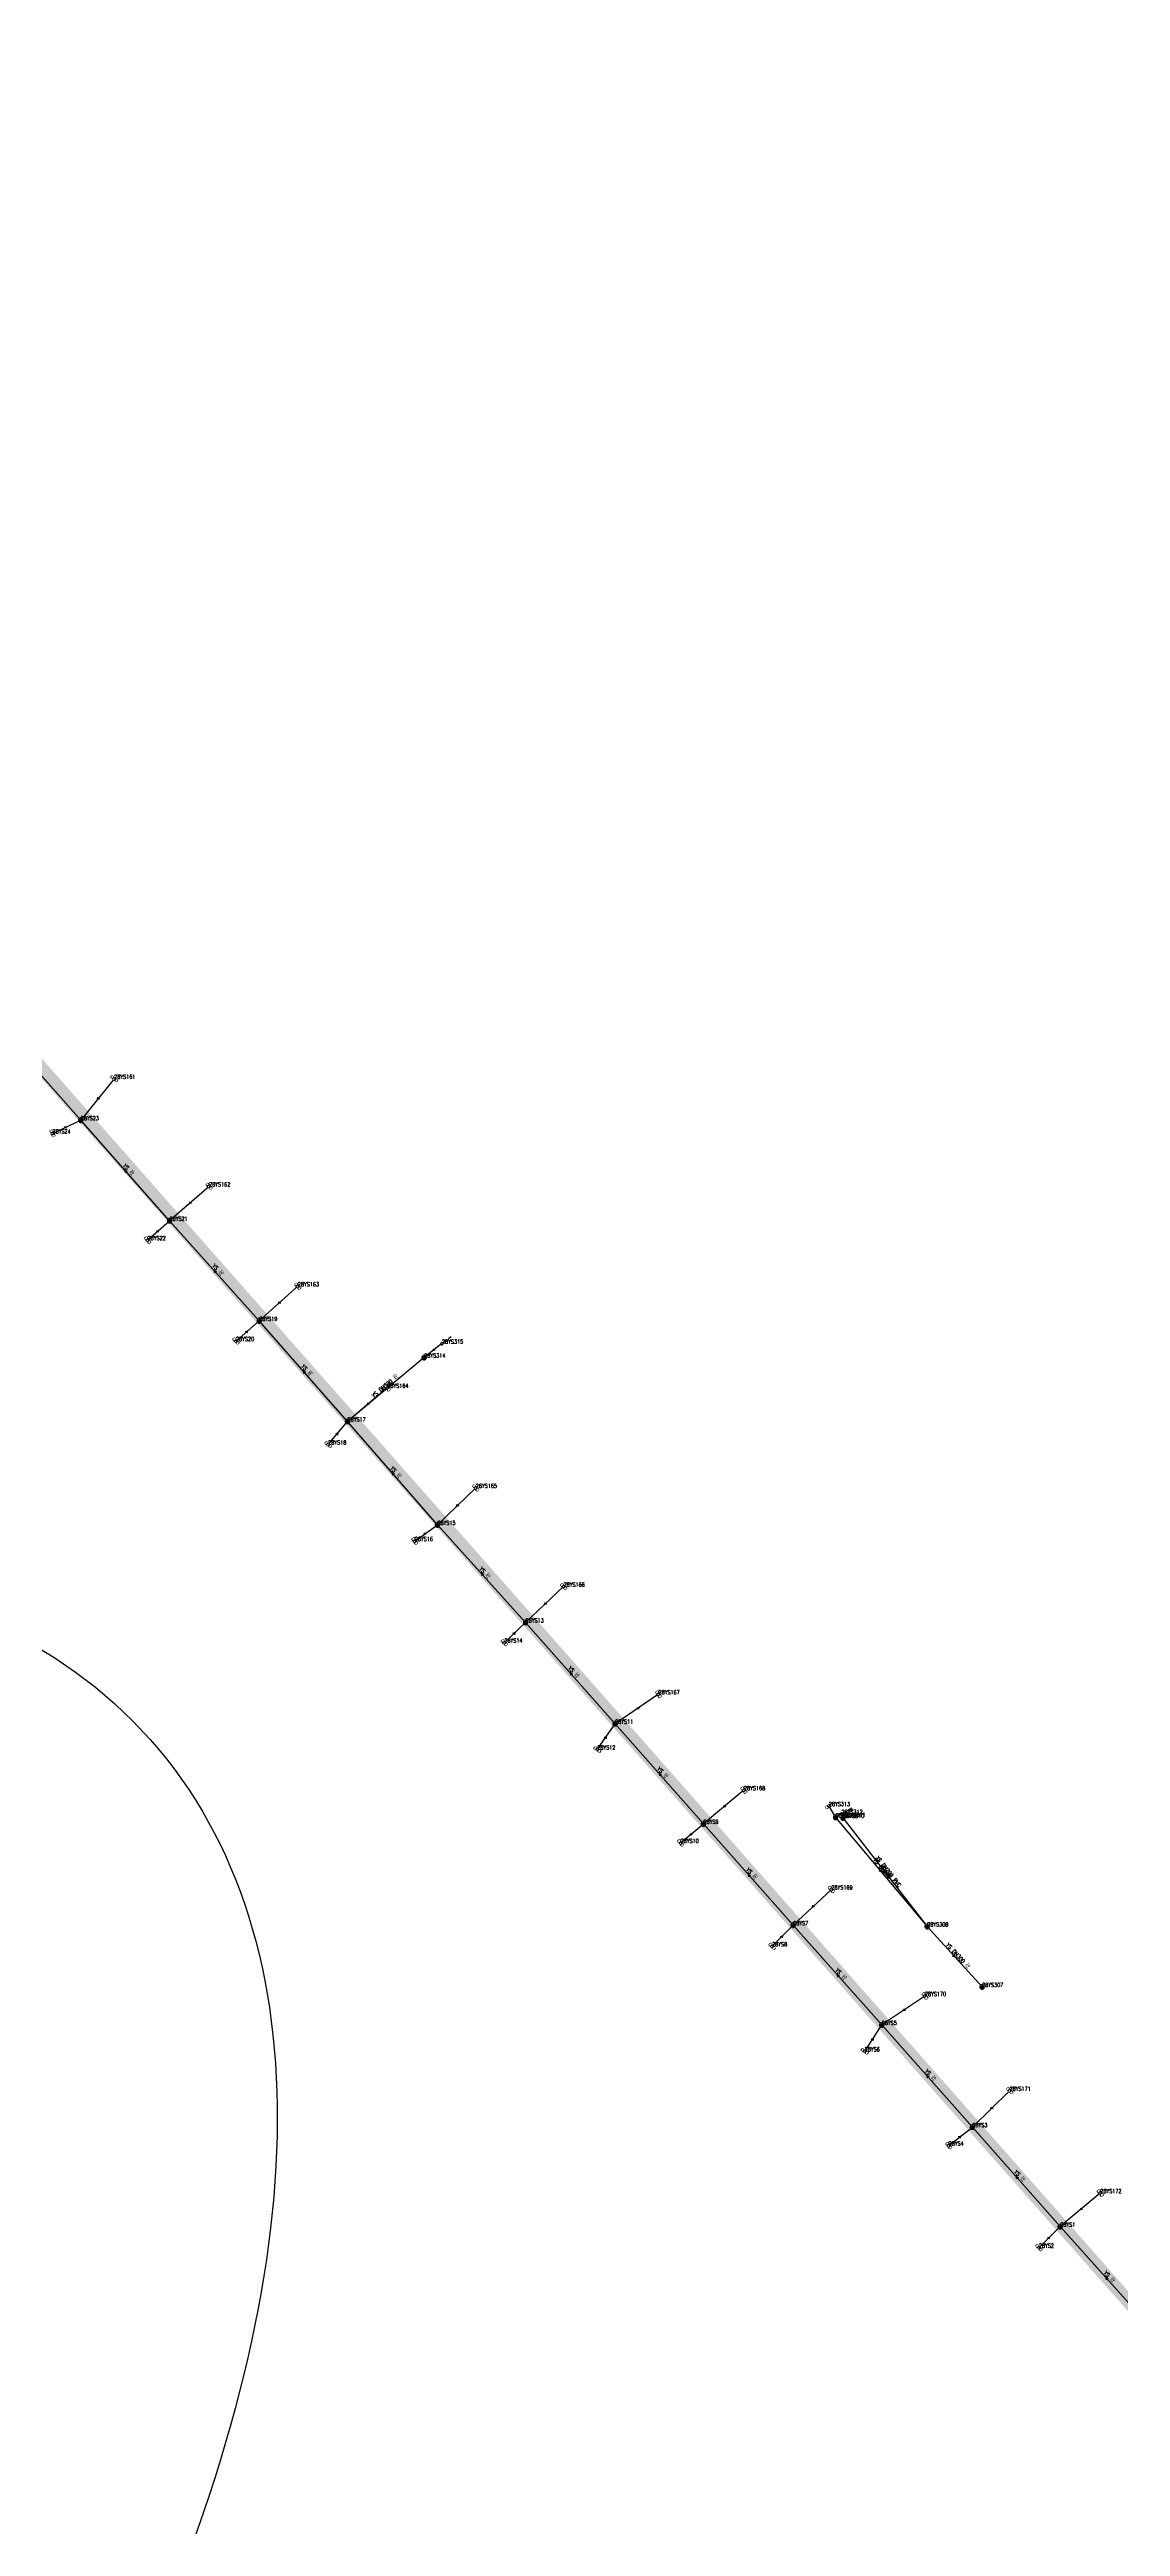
# Model space of a CAD drawing. Extents: x 78813 to 99477, y 2421021 to 2448125.
# Drawn here: x 82291 to 82530, y 2432094 to 2432647 of the extents above; entities that cross this region are included whole.
import ezdxf
from ezdxf.enums import TextEntityAlignment as Align

# ---------------------------------------------------------------- set-up
doc = ezdxf.new("R2010")
doc.units = 0
doc.set_wipeout_variables(frame=1)
doc.layers.get('0').update_dxf_attribs({"linetype": 'CONTINUOUS'})
doc.layers.add('DX_YS', color=42, linetype='CONTINUOUS')
doc.layers.add('道路', color=5, linetype='CONTINUOUS')
doc.layers.add('YSANNEXE', color=7, linetype='CONTINUOUS', true_color=0xcc9900)
doc.layers.add('YSLINE', color=7, linetype='CONTINUOUS', true_color=0xcc9900)
doc.styles.add('CcNameZT', font='txt.SHX', dxfattribs={"width": 0.8, "bigfont": 'HZTXT.SHX'})
doc.styles.get("Standard").update_dxf_attribs({"font": 'txt.shx', "bigfont": 'hztxt.shx'})

# ---------------------------------------------------------------- blocks, each defined once
blk = doc.blocks.new('PS雨水井')
blk.add_lwpolyline([(1, 0), (1, 0.1), (1, 0.1), (1, 0.2), (1, 0.3), (0.9, 0.3), (0.9, 0.4), (0.9, 0.5), (0.8, 0.5), (0.8, 0.6), (0.8, 0.6), (0.7, 0.7), (0.7, 0.7), (0.6, 0.8), (0.6, 0.8), (0.5, 0.9), (0.4, 0.9), (0.4, 0.9), (0.3, 1), (0.2, 1), (0.2, 1), (0.1, 1), (0, 1), (0, 1), (-0.1, 1), (-0.2, 1), (-0.2, 1), (-0.3, 1), (-0.4, 0.9), (-0.4, 0.9), (-0.5, 0.9), (-0.6, 0.8), (-0.6, 0.8), (-0.7, 0.7), (-0.7, 0.7), (-0.8, 0.6), (-0.8, 0.6), (-0.8, 0.5), (-0.9, 0.5), (-0.9, 0.4), (-0.9, 0.3), (-1, 0.3), (-1, 0.2), (-1, 0.1), (-1, 0.1), (-1, 0), (-1, -0.1), (-1, -0.1), (-1, -0.2), (-1, -0.3), (-0.9, -0.3), (-0.9, -0.4), (-0.9, -0.5), (-0.8, -0.5), (-0.8, -0.6), (-0.8, -0.6), (-0.7, -0.7), (-0.7, -0.7), (-0.6, -0.8), (-0.6, -0.8), (-0.5, -0.9), (-0.4, -0.9), (-0.4, -0.9), (-0.3, -1), (-0.2, -1), (-0.2, -1), (-0.1, -1), (0, -1), (0, -1), (0.1, -1), (0.2, -1), (0.2, -1), (0.3, -1), (0.4, -0.9), (0.4, -0.9), (0.5, -0.9), (0.6, -0.8), (0.6, -0.8), (0.7, -0.7), (0.7, -0.7), (0.8, -0.6), (0.8, -0.6), (0.8, -0.5), (0.9, -0.5), (0.9, -0.4), (0.9, -0.3), (1, -0.3), (1, -0.2), (1, -0.1), (1, 0)], close=True)
blk.add_wipeout([(1, 0), (1, 0.1), (1, 0.1), (1, 0.2), (1, 0.3), (0.9, 0.3), (0.9, 0.4), (0.9, 0.5), (0.8, 0.5), (0.8, 0.6), (0.8, 0.6), (0.7, 0.7), (0.7, 0.7), (0.6, 0.8), (0.6, 0.8), (0.5, 0.9), (0.4, 0.9), (0.4, 0.9), (0.3, 1), (0.2, 1), (0.2, 1), (0.1, 1), (0, 1), (0, 1), (-0.1, 1), (-0.2, 1), (-0.2, 1), (-0.3, 1), (-0.4, 0.9), (-0.4, 0.9), (-0.5, 0.9), (-0.6, 0.8), (-0.6, 0.8), (-0.7, 0.7), (-0.7, 0.7), (-0.8, 0.6), (-0.8, 0.6), (-0.8, 0.5), (-0.9, 0.5), (-0.9, 0.4), (-0.9, 0.3), (-1, 0.3), (-1, 0.2), (-1, 0.1), (-1, 0.1), (-1, 0), (-1, -0.1), (-1, -0.1), (-1, -0.2), (-1, -0.3), (-0.9, -0.3), (-0.9, -0.4), (-0.9, -0.5), (-0.8, -0.5), (-0.8, -0.6), (-0.8, -0.6), (-0.7, -0.7), (-0.7, -0.7), (-0.6, -0.8), (-0.6, -0.8), (-0.5, -0.9), (-0.4, -0.9), (-0.4, -0.9), (-0.3, -1), (-0.2, -1), (-0.2, -1), (-0.1, -1), (0, -1), (0, -1), (0.1, -1), (0.2, -1), (0.2, -1), (0.3, -1), (0.4, -0.9), (0.4, -0.9), (0.5, -0.9), (0.6, -0.8), (0.6, -0.8), (0.7, -0.7), (0.7, -0.7), (0.8, -0.6), (0.8, -0.6), (0.8, -0.5), (0.9, -0.5), (0.9, -0.4), (0.9, -0.3), (1, -0.3), (1, -0.2), (1, -0.1)])
for p, q in [((-1, 0), (0, 0)), ((-0.9, 0.5), (0, 0.5)), ((0, 1), (0, 0)), ((0, 0.5), (0.9, 0.5)), ((0, 0), (0, -1)), ((0, 0), (1, 0)), ((-0.9, -0.5), (0, -0.5)), ((0, -0.5), (0.9, -0.5))]:
    blk.add_line(p, q)
blk = doc.blocks.new('PS雨篦')
blk.add_lwpolyline([(-1.5, 0.5), (0, 0.5), (1.5, 0.5), (1.5, -0.5), (0, -0.5), (-1.5, -0.5)], close=True)
blk.add_wipeout([(-1.5, 0.5), (0, 0.5), (1.5, 0.5), (1.5, -0.5), (0, -0.5), (-1.5, -0.5)])
for p, q in [((-0.5, -0.5), (-0.5, 0.5)), ((0.5, -0.5), (0.5, 0.5))]:
    blk.add_line(p, q)
blk = doc.blocks.new('PS非普查')
blk.add_lwpolyline([(3.7, 0), (5.3, 0)])
blk.add_wipeout([(0.5, 0), (0.5, 0), (0.5, 0.1), (0.5, 0.1), (0.5, 0.1), (0.5, 0.2), (0.5, 0.2), (0.4, 0.2), (0.4, 0.3), (0.4, 0.3), (0.4, 0.3), (0.4, 0.3), (0.3, 0.4), (0.3, 0.4), (0.3, 0.4), (0.2, 0.4), (0.2, 0.4), (0.2, 0.5), (0.2, 0.5), (0.1, 0.5), (0.1, 0.5), (0.1, 0.5), (0, 0.5), (0, 0.5), (-0.1, 0.5), (-0.1, 0.5), (-0.1, 0.5), (-0.2, 0.5), (-0.2, 0.5), (-0.2, 0.4), (-0.3, 0.4), (-0.3, 0.4), (-0.3, 0.4), (-0.3, 0.4), (-0.4, 0.3), (-0.4, 0.3), (-0.4, 0.3), (-0.4, 0.3), (-0.4, 0.2), (-0.5, 0.2), (-0.5, 0.2), (-0.5, 0.1), (-0.5, 0.1), (-0.5, 0.1), (-0.5, 0), (-0.5, 0), (-0.5, 0), (-0.5, -0.1), (-0.5, -0.1), (-0.5, -0.1), (-0.5, -0.2), (-0.5, -0.2), (-0.4, -0.2), (-0.4, -0.3), (-0.4, -0.3), (-0.4, -0.3), (-0.4, -0.3), (-0.3, -0.4), (-0.3, -0.4), (-0.3, -0.4), (-0.3, -0.4), (-0.2, -0.4), (-0.2, -0.5), (-0.2, -0.5), (-0.1, -0.5), (-0.1, -0.5), (-0.1, -0.5), (0, -0.5), (0, -0.5), (0.1, -0.5), (0.1, -0.5), (0.1, -0.5), (0.2, -0.5), (0.2, -0.5), (0.2, -0.4), (0.2, -0.4), (0.3, -0.4), (0.3, -0.4), (0.3, -0.4), (0.4, -0.3), (0.4, -0.3), (0.4, -0.3), (0.4, -0.3), (0.4, -0.2), (0.5, -0.2), (0.5, -0.2), (0.5, -0.1), (0.5, -0.1), (0.5, -0.1)])
blk.add_line((0.5, 0), (2.1, 0))
blk.add_lwpolyline([(0.5, 0), (0.5, 0), (0.5, 0.1), (0.5, 0.1), (0.5, 0.1), (0.5, 0.2), (0.5, 0.2), (0.4, 0.2), (0.4, 0.3), (0.4, 0.3), (0.4, 0.3), (0.4, 0.3), (0.3, 0.4), (0.3, 0.4), (0.3, 0.4), (0.2, 0.4), (0.2, 0.4), (0.2, 0.5), (0.2, 0.5), (0.1, 0.5), (0.1, 0.5), (0.1, 0.5), (0, 0.5), (0, 0.5), (-0.1, 0.5), (-0.1, 0.5), (-0.1, 0.5), (-0.2, 0.5), (-0.2, 0.5), (-0.2, 0.4), (-0.3, 0.4), (-0.3, 0.4), (-0.3, 0.4), (-0.3, 0.4), (-0.4, 0.3), (-0.4, 0.3), (-0.4, 0.3), (-0.4, 0.3), (-0.4, 0.2), (-0.5, 0.2), (-0.5, 0.2), (-0.5, 0.1), (-0.5, 0.1), (-0.5, 0.1), (-0.5, 0), (-0.5, 0), (-0.5, 0), (-0.5, -0.1), (-0.5, -0.1), (-0.5, -0.1), (-0.5, -0.2), (-0.5, -0.2), (-0.4, -0.2), (-0.4, -0.3), (-0.4, -0.3), (-0.4, -0.3), (-0.4, -0.3), (-0.3, -0.4), (-0.3, -0.4), (-0.3, -0.4), (-0.3, -0.4), (-0.2, -0.4), (-0.2, -0.5), (-0.2, -0.5), (-0.1, -0.5), (-0.1, -0.5), (-0.1, -0.5), (0, -0.5), (0, -0.5), (0.1, -0.5), (0.1, -0.5), (0.1, -0.5), (0.2, -0.5), (0.2, -0.5), (0.2, -0.4), (0.2, -0.4), (0.3, -0.4), (0.3, -0.4), (0.3, -0.4), (0.4, -0.3), (0.4, -0.3), (0.4, -0.3), (0.4, -0.3), (0.4, -0.2), (0.5, -0.2), (0.5, -0.2), (0.5, -0.1), (0.5, -0.1), (0.5, -0.1), (0.5, 0)], close=True)
blk = doc.blocks.new('LX')
for p, q in [((-0.866, 0.5), (0, 0)), ((0, 0), (-0.866, -0.5))]:
    blk.add_line(p, q)

msp = doc.modelspace()

# ---------------------------------------------------------------- linework, layer by layer
at = {"layer": 'YSLINE'}
for p, q in [((82297.7, 2432407.76), (82277.68, 2432430.39)), ((82305.17, 2432417.01), (82297.7, 2432407.76)), ((82291.4, 2432404.82), (82297.7, 2432407.76)), ((82317.54, 2432385.34), (82297.7, 2432407.76)), ((82326.37, 2432393), (82317.54, 2432385.34)), ((82312.64, 2432381.01), (82317.54, 2432385.34)), ((82337.56, 2432362.98), (82317.54, 2432385.34)), ((82346.17, 2432370.7), (82337.56, 2432362.98)), ((82332.37, 2432358.49), (82337.56, 2432362.98)), ((82357.27, 2432340.55), (82337.56, 2432362.98)), ((82378.35, 2432357.9), (82374.38, 2432354.8)), ((82374.38, 2432354.8), (82357.27, 2432340.55)), ((82366.15, 2432348.05), (82357.27, 2432340.55)), ((82352.96, 2432335.4), (82357.27, 2432340.55)), ((82377.35, 2432317.46), (82357.27, 2432340.55)), ((82385.91, 2432325.72), (82377.35, 2432317.46)), ((82372.29, 2432313.86), (82377.35, 2432317.46)), ((82397.03, 2432295.7), (82377.35, 2432317.46)), ((82405.51, 2432303.68), (82397.03, 2432295.7)), ((82392.29, 2432291.18), (82397.03, 2432295.7)), ((82417.01, 2432273.1), (82397.03, 2432295.7)), ((82426.7, 2432279.65), (82417.01, 2432273.1)), ((82413.04, 2432267.33), (82417.01, 2432273.1)), ((82436.76, 2432250.75), (82417.01, 2432273.1)), ((82445.78, 2432258.25), (82436.76, 2432250.75)), ((82464.73, 2432254.72), (82466.24, 2432252.18)), ((82467.56, 2432252.95), (82466.24, 2432252.18)), ((82431.64, 2432246.49), (82436.76, 2432250.75)), ((82456.77, 2432228.13), (82436.76, 2432250.75)), ((82466.24, 2432252.18), (82486.7, 2432227.84)), ((82468.18, 2432252.31), (82467.89, 2432252.06)), ((82467.89, 2432252.06), (82486.7, 2432227.84)), ((82465.32, 2432236.1), (82456.77, 2432228.13)), ((82452.07, 2432223.42), (82456.77, 2432228.13)), ((82476.55, 2432205.86), (82456.77, 2432228.13)), ((82486.7, 2432227.84), (82498.95, 2432214.35)), ((82486.19, 2432212.33), (82476.55, 2432205.86)), ((82472.74, 2432199.98), (82476.55, 2432205.86)), ((82496.79, 2432183.08), (82476.55, 2432205.86)), ((82505.09, 2432191.18), (82496.79, 2432183.08)), ((82491.49, 2432178.97), (82496.79, 2432183.08)), ((82516.4, 2432160.87), (82496.79, 2432183.08)), ((82525.35, 2432168.36), (82516.4, 2432160.87)), ((82511.63, 2432156.17), (82516.4, 2432160.87)), ((82516.4, 2432160.87), (82536.86, 2432138.09))]:
    msp.add_line(p, q, dxfattribs=at)

# ---------------------------------------------------------------- block references
at = {"layer": 'YSANNEXE', "yscale": 0.5, "zscale": 0.5}
for p, xscale, rotation in [((82301.43, 2432412.38), 0.4999999999756738, 230.9019914346831), ((82307.62, 2432396.55), 0.5000000001075615, 131.780292868972), ((82321.96, 2432389.17), 0.5000000000164332, 221.1617089229225), ((82327.55, 2432374.16), 0.5000000001075615, 131.780292868972), ((82341.87, 2432366.84), 0.500000000053506, 221.734666722504), ((82347.42, 2432351.77), 0.4999999998822632, 131.207335097775), ((82361.71, 2432344.3), 0.4999999999623967, 220.015793325307), ((82367.31, 2432329.01), 0.4999999998822632, 131.207335097775), ((82381.63, 2432321.59), 0.49999999992003, 224.0264978868281), ((82387.19, 2432306.58), 0.4999999999314776, 132.353250683177), ((82401.27, 2432299.69), 0.4999999999186057, 223.453540091652), ((82407.02, 2432284.4), 0.4999999998822632, 131.207335097775), ((82421.86, 2432276.37), 0.5000000001240813, 214.2862153990131), ((82426.89, 2432261.92), 0.4999999998822632, 131.207335097775), ((82441.27, 2432254.5), 0.500000000011632, 219.4428355378872), ((82446.77, 2432239.44), 0.5000000001075615, 131.780292868972), ((82476.47, 2432240.01), 0.5000000000052819, 309.9701671646867), ((82477.29, 2432239.95), 0.4999999999661935, 307.6783359880814), ((82461.05, 2432232.12), 0.5000000001499065, 222.8805823236734), ((82492.82, 2432221.09), 0.4999999999082261, 312.2619983557805), ((82466.66, 2432217), 0.5000000001075615, 131.780292868972), ((82481.37, 2432209.09), 0.5000000000401185, 213.7132575896433), ((82486.67, 2432194.47), 0.5000000001075615, 131.780292868972), ((82500.94, 2432187.13), 0.49999999992003, 224.0264978868281), ((82506.59, 2432171.98), 0.4999999998822632, 131.207335097775), ((82520.87, 2432164.62), 0.4999999999623967, 220.015793325307), ((82526.63, 2432149.48), 0.5000000000708353, 131.6890374724026)]:
    msp.add_blockref('LX', p, dxfattribs=dict(at, xscale=xscale, rotation=rotation))

# ---------------------------------------------------------------- texts
at = {"layer": 'DX_YS', "style": 'CcNameZT', "width": 0.8}
for s, rotation, p in [(' YS 砼', 311.5012, (82307.81, 2432396.71, 0.57)), (' YS 砼', 311.8497, (82327.74, 2432374.33, 0.4)), (' YS 砼', 311.307, (82347.61, 2432351.93, 0.53)), (' YS 砼', 311.0115, (82367.5, 2432329.17, 0.4)), (' YS 砼', 312.1266, (82387.38, 2432306.75, 0.56)), (' YS 砼', 311.473, (82407.21, 2432284.57, 0.64)), (' YS 砼', 311.465, (82427.07, 2432262.09, 0.59)), (' YS DN300 砼', 310.0412, (82476.66, 2432240.17, 2.36)), (' YS DN200 PVC', 307.8263, (82477.49, 2432240.1, 2.47)), (' YS 砼', 311.4995, (82446.95, 2432239.61, 0.5)), (' YS DN300 砼', 312.2445, (82493.01, 2432221.26, 2.22)), (' YS 砼', 311.6141, (82466.85, 2432217.16, 0.45)), (' YS 砼', 311.6165, (82486.86, 2432194.64, 0.68)), (' YS 砼', 311.4277, (82506.78, 2432172.14, 0.7)), (' YS 砼', 311.9369, (82526.81, 2432149.64, 0.47))]:
    msp.add_text(s, height=0.9, rotation=rotation, dxfattribs=at).set_placement(p, align=Align.CENTER)

# ---------------------------------------------------------------- next in the draw order: block references
at = {"layer": 'DX_YS', "yscale": 0.5, "zscale": 0.5}
for name, p, xscale, rotation in [('PS雨篦', (82305.17, 2432417.01, 2.05), 0.4999999999559655, 141.0977048511512), ('PS雨篦', (82291.4, 2432404.82, 2.18), 0.4999999998929427, 294.9741154020009), ('PS雨篦', (82326.37, 2432393, 2.12), 0.5000000000166165, 130.9383341329741), ('PS雨篦', (82312.64, 2432381.01, 2.06), 0.499999999987258, 311.4283042110402), ('PS雨篦', (82346.17, 2432370.7, 2.21), 0.50000000014925, 131.8578884981505), ('PS雨篦', (82332.37, 2432358.49, 2.01), 0.4999999999842466, 310.8862334163853), ('PS非普查', (82378.35, 2432357.9, 2.13), 0.5000000001058317, 37.93287430559813), ('PS雨篦', (82366.15, 2432348.05, 2.12), 0.5000000000077677, 130.1732030151267), ('PS雨篦', (82352.96, 2432335.4, 1.95), 0.4999999999673294, 320.0733401873478), ('PS雨篦', (82385.91, 2432325.72, 2.1), 0.4999999999239434, 133.9676632548538), ('PS雨篦', (82372.29, 2432313.86, 1.91), 0.4999999998533187, 305.430571000792), ('PS雨篦', (82405.51, 2432303.68, 1.96), 0.500000000027354, 133.2661932683685), ('PS雨篦', (82392.29, 2432291.18, 1.91), 0.4999999999706514, 313.6577141302145), ('PS雨篦', (82426.7, 2432279.65, 2.06), 0.4999999998304158, 124.0882977140327), ('PS雨篦', (82413.04, 2432267.33, 2.1), 0.499999999902673, 325.4455585195994), ('PS雨篦', (82445.78, 2432258.25, 2.19), 0.4999999998733021, 129.7073709498681), ('PS非普查', (82468.18, 2432252.31, 2.63), 0.4999999999798905, 40.7321066620118), ('PS雨篦', (82431.64, 2432246.49, 1.98), 0.500000000115949, 309.7824257267971), ('PS雨篦', (82465.32, 2432236.1, 2), 0.4999999999261413, 132.9956738649506), ('PS雨篦', (82452.07, 2432223.42, 2.04), 0.5000000001524697, 315.0851709658894), ('PS雨篦', (82486.19, 2432212.33, 2.04), 0.50000000010077, 123.8667662707243), ('PS雨篦', (82472.74, 2432199.98, 1.98), 0.4999999999496106, 327.0830498173955), ('PS雨篦', (82505.09, 2432191.18, 2.21), 0.4999999998601397, 134.2904369260696), ('PS雨篦', (82491.49, 2432178.97, 2.22), 0.5000000000278343, 307.8038553062091), ('PS雨篦', (82525.35, 2432168.36, 2.17), 0.4999999999069648, 129.9230021961934), ('PS雨篦', (82511.63, 2432156.17, 2.24), 0.499999999833756, 314.5764014238676)]:
    msp.add_blockref(name, p, dxfattribs=dict(at, xscale=xscale, rotation=rotation))
at = {"layer": 'DX_YS', "xscale": 0.5, "yscale": 0.5, "zscale": 0.5}
for p in [(82297.7, 2432407.76, 0.53), (82317.54, 2432385.34, 0.57), (82337.56, 2432362.98, 0.4), (82374.38, 2432354.8, 0.73), (82357.27, 2432340.55, 0.53), (82377.35, 2432317.46, 0.4), (82397.03, 2432295.7, 0.56), (82417.01, 2432273.1, 0.64), (82436.76, 2432250.75, 0.59), (82456.77, 2432228.13, 0.5), (82486.7, 2432227.84, 2.22), (82498.95, 2432214.35, -2.1), (82476.55, 2432205.86, 0.44), (82496.79, 2432183.08, 0.68), (82516.4, 2432160.87, 0.7)]:
    msp.add_blockref('PS雨水井', p, dxfattribs=at)

# ---------------------------------------------------------------- next in the draw order: linework, layer by layer
at = {"color": 4, "linetype": 'Continuous'}
msp.add_ellipse((81955.73, 2431952.41), major_axis=(-357.49, -317.16), ratio=0.45687, dxfattribs=at)

# ---------------------------------------------------------------- next in the draw order: block references
at = {"layer": 'DX_YS', "xscale": 0.5, "yscale": 0.5, "zscale": 0.5}
msp.add_blockref('PS雨水井', (82467.89, 2432252.06, 2.47), dxfattribs=at)
at = {"layer": 'YSANNEXE', "yscale": 0.5, "zscale": 0.5}
for p, xscale, rotation in [((82294.55, 2432406.29), 0.4999999999702091, 25.21014297948675), ((82315.09, 2432383.17), 0.4999999998787904, 41.25296123318996), ((82334.96, 2432360.74), 0.4999999999234024, 40.68000344484277), ((82376.37, 2432356.35), 0.5000000000438226, 217.7239621559727), ((82365.83, 2432347.68), 0.4999999999623967, 220.015793325307), ((82355.11, 2432337.98), 0.5000000000087907, 49.84732817702908), ((82374.82, 2432315.66), 0.4999999999741467, 35.52338329475418), ((82394.66, 2432293.44), 0.4999999999814238, 43.54479242712766), ((82415.03, 2432270.21), 0.499999999832394, 55.57690611497817), ((82434.2, 2432248.62), 0.4999999999792266, 39.53408786026023), ((82454.42, 2432225.77), 0.499999999860744, 45.26366580035281), ((82474.65, 2432202.92), 0.4999999999702782, 57.29577951140352), ((82494.14, 2432181.03), 0.5000000000105147, 37.81521448019213), ((82514.01, 2432158.52), 0.4999999998802595, 44.69070800721386)]:
    msp.add_blockref('LX', p, dxfattribs=dict(at, xscale=xscale, rotation=rotation))

# ---------------------------------------------------------------- next in the draw order: texts
at = {"layer": 'DX_YS', "width": 0.8}
for s, p in [('28YS161', (82305.17, 2432417.01, 2.05)), ('28YS23', (82297.7, 2432407.76, 0.53)), ('28YS24', (82291.4, 2432404.82, 2.18)), ('28YS162', (82326.37, 2432393, 2.12)), ('28YS21', (82317.54, 2432385.34, 0.57)), ('28YS22', (82312.64, 2432381.01, 2.06)), ('28YS163', (82346.17, 2432370.7, 2.21)), ('28YS19', (82337.56, 2432362.98, 0.4)), ('28YS20', (82332.37, 2432358.49, 2.01)), ('28YS315', (82378.35, 2432357.9, 2.13)), ('28YS314', (82374.38, 2432354.8, 0.73)), ('28YS164', (82366.15, 2432348.05, 2.12)), ('28YS17', (82357.27, 2432340.55, 0.53)), ('28YS18', (82352.96, 2432335.4, 1.95)), ('28YS165', (82385.91, 2432325.72, 2.1)), ('28YS16', (82372.29, 2432313.86, 1.91)), ('28YS15', (82377.35, 2432317.46, 0.4)), ('28YS166', (82405.51, 2432303.68, 1.96)), ('28YS14', (82392.29, 2432291.18, 1.91)), ('28YS13', (82397.03, 2432295.7, 0.56)), ('28YS167', (82426.7, 2432279.65, 2.06)), ('28YS11', (82417.01, 2432273.1, 0.64)), ('28YS12', (82413.04, 2432267.33, 2.1)), ('28YS168', (82445.78, 2432258.25, 2.19)), ('28YS10', (82431.64, 2432246.49, 1.98)), ('28YS9', (82436.76, 2432250.75, 0.59)), ('28YS169', (82465.32, 2432236.1, 2)), ('28YS7', (82456.77, 2432228.13, 0.5)), ('28YS308', (82486.7, 2432227.84, 2.22)), ('28YS8', (82452.07, 2432223.42, 2.04)), ('28YS307', (82498.95, 2432214.35, -2.1)), ('28YS170', (82486.19, 2432212.33, 2.04)), ('28YS5', (82476.55, 2432205.86, 0.44)), ('28YS6', (82472.74, 2432199.98, 1.98)), ('28YS171', (82505.09, 2432191.18, 2.21)), ('28YS3', (82496.79, 2432183.08, 0.68)), ('28YS4', (82491.49, 2432178.97, 2.22)), ('28YS172', (82525.35, 2432168.36, 2.17)), ('28YS1', (82516.4, 2432160.87, 0.7)), ('28YS2', (82511.63, 2432156.17, 2.24))]:
    msp.add_text(s, height=0.9, dxfattribs=at).set_placement(p)
at = {"layer": 'DX_YS', "style": 'CcNameZT', "width": 0.8}
msp.add_text(' YS DN300 砼', height=0.9, rotation=39.7855, dxfattribs=at).set_placement((82365.67, 2432347.87, 0.73), align=Align.CENTER)

# ---------------------------------------------------------------- next in the draw order: block references
at = {"layer": 'DX_YS', "xscale": 0.5000000000623417, "yscale": 0.5, "zscale": 0.5, "rotation": 30.52471702146833}
msp.add_blockref('PS非普查', (82467.56, 2432252.95, 2.45), dxfattribs=at)

# ---------------------------------------------------------------- next in the draw order: block references
at = {"layer": 'DX_YS', "xscale": 0.5, "yscale": 0.5, "zscale": 0.5}
msp.add_blockref('PS雨水井', (82466.24, 2432252.18, 2.36), dxfattribs=at)

# ---------------------------------------------------------------- next in the draw order: block references
at = {"layer": 'DX_YS', "xscale": 0.4999999999347209, "yscale": 0.5, "zscale": 0.5, "rotation": 210.7579679029309}
msp.add_blockref('PS雨篦', (82464.73, 2432254.72, 2.85), dxfattribs=at)

# ---------------------------------------------------------------- next in the draw order: texts
at = {"layer": 'DX_YS', "width": 0.8}
msp.add_text('28YS311', height=0.9, dxfattribs=at).set_placement((82468.18, 2432252.31, 2.63))

# ---------------------------------------------------------------- next in the draw order: linework, layer by layer
at = {"layer": '道路', "const_width": 3, "flags": 128}
msp.add_lwpolyline([(82930.51, 2431746.04), (82854.8, 2431777.71), (82135.24, 2432593.6), (81000.62, 2433870.96), (80813.47, 2434085.93), (80466.25, 2434366.31), (79884.14, 2435190.29), (79784.33, 2435433.39), (79384.6, 2436784.4), (79519.52, 2437728.19), (79495.61, 2437930.39)], dxfattribs=at)

# ---------------------------------------------------------------- next in the draw order: texts
at = {"layer": 'DX_YS', "width": 0.8}
for s, p in [('28YS313', (82464.73, 2432254.72, 2.85)), ('28YS309', (82466.24, 2432252.18, 2.36)), ('28YS312', (82467.56, 2432252.95, 2.45)), ('28YS310', (82467.89, 2432252.06, 2.47))]:
    msp.add_text(s, height=0.9, dxfattribs=at).set_placement(p)

doc.saveas('drawing.dxf')
